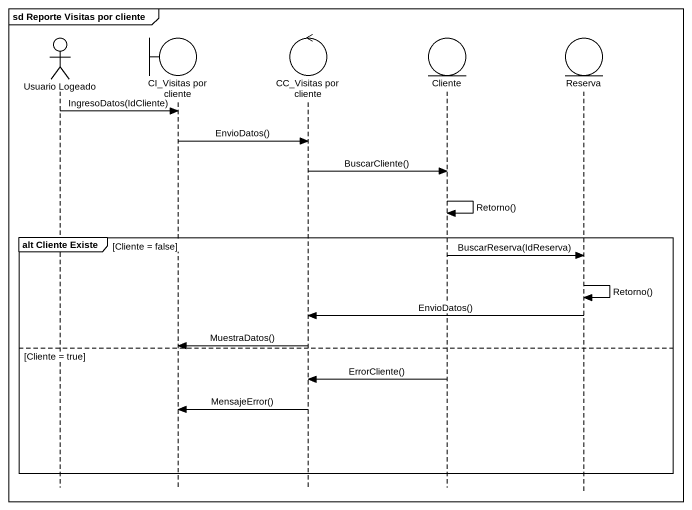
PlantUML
@startuml
mainframe sd Reporte Visitas por cliente
hide footbox
actor "Usuario Logeado" as Usuario_Logeado
boundary "CI_Visitas por cliente" as CI_Visitas_por_cliente
control "CC_Visitas por cliente" as CC_Visitas_por_cliente
entity Cliente
entity Reserva

Usuario_Logeado -> CI_Visitas_por_cliente : IngresoDatos(IdCliente)
CI_Visitas_por_cliente -> CC_Visitas_por_cliente : EnvioDatos()
CC_Visitas_por_cliente -> Cliente : BuscarCliente()
Cliente -> Cliente : Retorno()
group alt Cliente Existe [Cliente = false]
  Cliente -> Reserva : BuscarReserva(IdReserva)
  Reserva -> Reserva : Retorno()
  Reserva -> CC_Visitas_por_cliente : EnvioDatos()
  CC_Visitas_por_cliente -> CI_Visitas_por_cliente : MuestraDatos()
else Cliente = true
  Cliente -> CC_Visitas_por_cliente : ErrorCliente()
  CC_Visitas_por_cliente -> CI_Visitas_por_cliente : MensajeError()
end
@enduml
